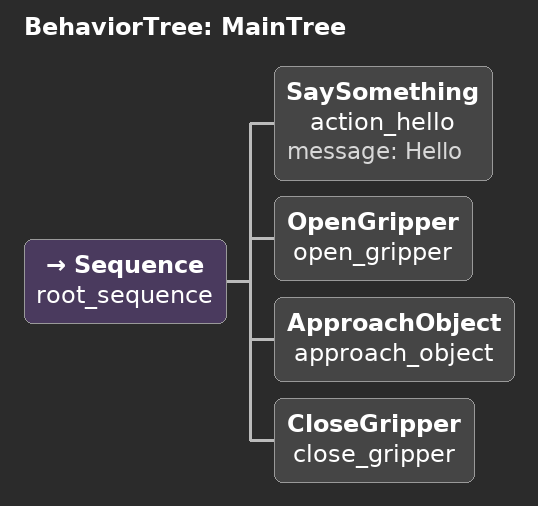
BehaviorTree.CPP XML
<root main_tree_to_execute="MainTree" >
    <BehaviorTree ID="MainTree">
        <Sequence name="root_sequence">
            <SaySomething   name="action_hello" message="Hello"/>
            <OpenGripper    name="open_gripper"/>
            <ApproachObject name="approach_object"/>
            <CloseGripper   name="close_gripper"/>
        </Sequence>
     </BehaviorTree>
 </root>
